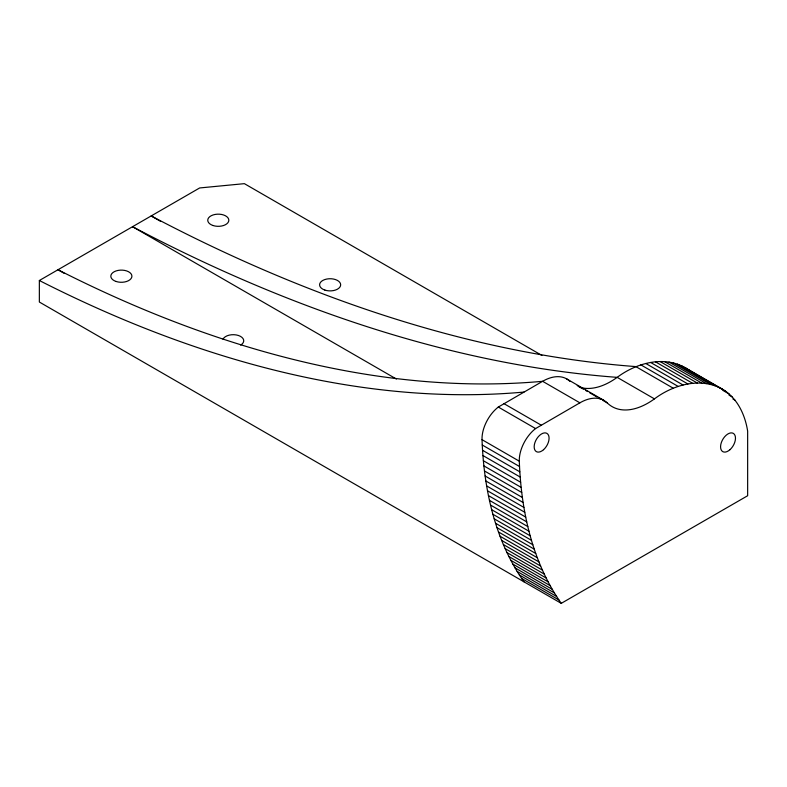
<?xml version="1.0" encoding="UTF-8"?>
<svg xmlns="http://www.w3.org/2000/svg" width="787" height="787" viewBox="0 0 787 787"><rect width="100%" height="100%" fill="white"/><g stroke="black" fill="none" stroke-linecap="round" stroke-linejoin="round"><path stroke-width="1.18" d="M523.975 581.829C494.934 540.561 483.857 489.396 482.028 439.677A27.732 16.015 -60 0 1 498.309 407.046L542.617 381.302A48.184 27.82 -60 0 1 569.965 381.39M561.259 603.344C532.209 562.085 521.132 510.92 519.302 461.192A27.732 16.015 -60 0 1 535.583 428.571L579.891 402.826A48.184 27.82 -60 0 1 607.239 402.914A71.863 41.485 -60 0 0 654.45 398.881C673.17 384.804 700.578 376.865 722.24 389.093C737.212 397.72 745.092 414.651 747.65 431.168L747.65 495.731L561.259 603.344L39.35 302.031L39.35 280.506L199.652 187.955L244.383 183.656L541.909 355.429M722.24 389.093L684.956 367.568C663.293 355.34 635.886 363.289 617.175 377.357A71.863 41.485 -60 0 1 579.311 387.106M681.247 365.66L725.742 391.346M677.341 364.106L714.616 385.63M722.83 390.372L729.047 393.953M673.259 362.915L710.533 384.44M729.008 395.104L732.117 396.894M669.009 362.089L706.293 383.603M732.884 398.96L734.96 400.16M664.612 361.627L701.886 383.151M660.077 361.538L697.351 383.062M655.414 361.813L692.688 383.338M650.633 362.463L687.917 383.987M645.773 363.476L683.047 385M640.825 364.853L678.099 386.378M673.092 388.119L635.817 366.594A1925.455 1111.667 60 0 1 151.183 215.933L160.764 221.462M654.45 398.881L617.175 377.357A1925.455 1111.667 60 0 1 132.55 226.695L396.392 379.029M566.492 378.793L603.777 400.317M577.215 385.581L583.423 389.162M585.498 390.362L587.564 391.562M589.64 392.752L596.89 396.943M598.956 398.133L601.032 399.334M603.098 400.524L607.239 402.914M579.891 402.826L542.617 381.302A1551.561 895.803 60 0 1 57.992 269.744L64.377 273.433M503.936 403.633L541.22 425.157M498.309 407.046L535.583 428.571M482.028 439.677L519.302 461.192M482.254 445.009L519.528 466.524M482.549 450.292L519.823 471.816M482.923 455.535L520.197 477.05M483.356 460.72L520.64 482.244M483.867 465.865L521.151 487.389M484.458 470.951L521.732 492.475M485.107 475.987L522.391 497.512M485.835 480.975L523.119 502.5M486.632 485.904L523.916 507.428M487.507 490.783L524.781 512.298M488.442 495.594L525.726 517.118M489.455 500.355L526.729 521.879M490.537 505.057L527.811 526.582M491.688 509.701L528.962 531.225M492.908 514.275L530.182 535.799M494.197 518.8L531.471 540.315M495.554 523.247L532.829 544.771M496.981 527.644L534.255 549.169M498.476 531.963L535.75 553.487M500.04 536.222L537.314 557.747M501.673 540.413L538.947 561.938M503.365 544.545L540.649 566.06M505.136 548.598L542.41 570.122M506.966 552.582L544.25 574.107M508.864 556.498L546.148 578.012M510.832 560.334L548.116 581.859M512.858 564.102L550.143 585.626M514.954 567.801L552.238 589.325M517.118 571.421L554.392 592.945M519.341 574.963L556.616 596.487M521.624 578.435L558.908 599.96M684.956 367.568L687.592 369.26M688.468 369.831L690.12 371.13M223.016 339.197A10.546 6.089 0 0 1 238.471 335.498A10.546 6.089 0 0 1 240.655 345.07M523.975 392.064A1551.561 895.803 60 0 1 39.35 280.506M116.092 281.471A10.546 6.089 0 0 0 131.911 276.198A10.546 6.089 0 0 0 116.092 270.925A10.546 6.089 0 0 0 116.092 281.471M324.854 290.078A10.546 6.089 0 0 0 340.673 284.805A10.546 6.089 0 0 0 324.854 279.542A10.546 6.089 0 0 0 324.854 290.078M213.021 225.515A10.546 6.089 0 0 0 228.83 220.242A10.546 6.089 0 0 0 213.021 214.969A10.546 6.089 0 0 0 213.021 225.515M543.561 449.692A10.546 6.089 -60 0 0 546.896 433.362A10.546 6.089 -60 0 0 534.422 444.429A10.546 6.089 -60 0 0 543.561 449.692M729.952 449.702A10.546 6.089 -60 0 0 733.297 433.362A10.546 6.089 -60 0 0 720.823 444.429A10.546 6.089 -60 0 0 729.952 449.702"/></g></svg>
